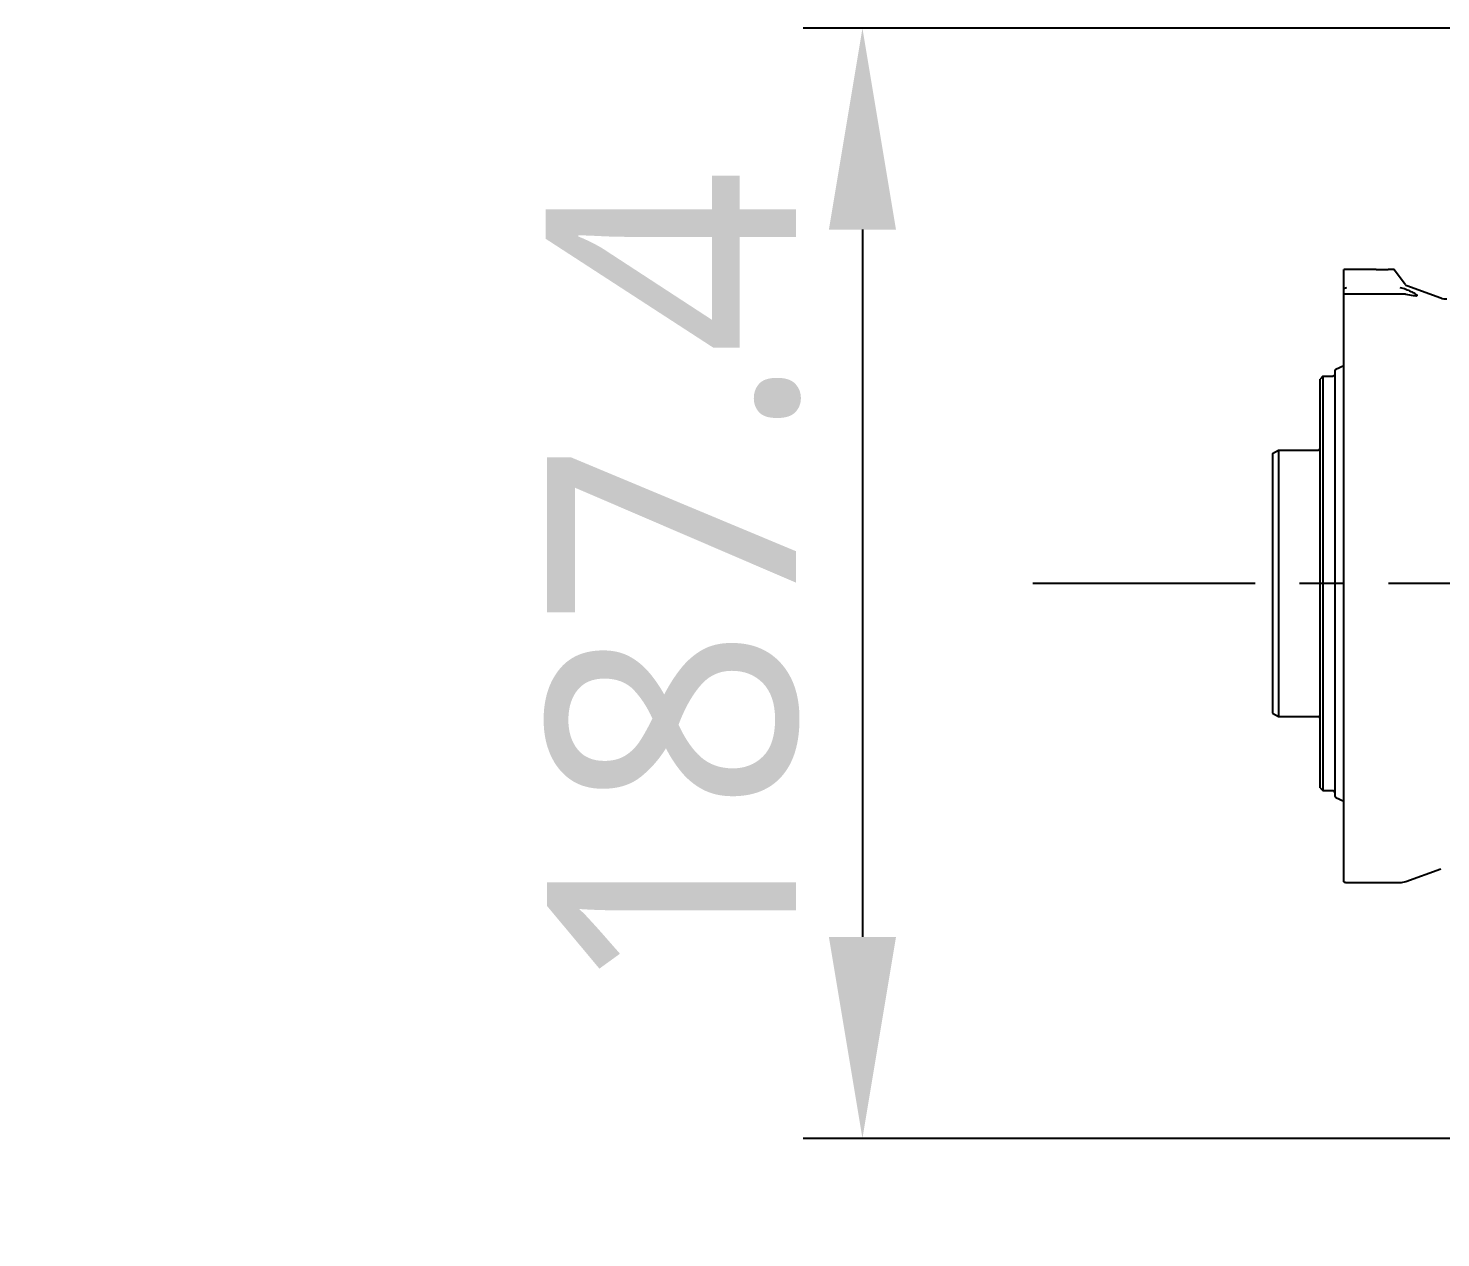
# Model space of a CAD drawing. Header units: millimetres. Extents: x 5828 to 6704, y 123 to 421.
# Drawn here: x 6371.92 to 6383.84, y 174.02 to 184.23 of the extents above; entities that cross this region are included whole.
import ezdxf
from ezdxf import colors
from ezdxf.entities.mleader import LeaderData, LeaderLine
from ezdxf.math import Vec2, Vec3

# ---------------------------------------------------------------- set-up
doc = ezdxf.new("R2010")
doc.units = ezdxf.units.MM
doc.linetypes.add('BANKLINE1', pattern=[5.5, 4, -1.5])
doc.linetypes.add('CENTER', pattern=[0.6, 0.375, -0.075, 0.075, -0.075])
doc.layers.add('00_COMPONENTS', color=7, linetype='BANKLINE1')
doc.layers.add('外形图', color=7, linetype='Continuous')
doc.styles.add('微软雅黑', font='msyh.ttc', dxfattribs={"height": 2.1})
doc.dimstyles.new('尺寸标注_1_20比例', dxfattribs={"dimtxt": 2.1, "dimasz": 1.7, "dimexe": 0.5, "dimexo": 0.4, "dimgap": 0.5, "dimtad": 1, "dimdec": 1, "dimlfac": 20, "dimdsep": 46, "dimtxsty": '微软雅黑', "dimcen": 0.09, "dimadec": 0, "dimazin": 0, "dimtp": 0.01, "dimtm": 0.01, "dimtfac": 1, "dimtdec": 1, "dimtofl": 0, "dimtmove": 0, "dimatfit": 3, "dimfxl": 1, "dimtolj": 1, "dimarcsym": 0})

# ---------------------------------------------------------------- blocks, each defined once
blk = doc.blocks.new('*D1516')
at = {"layer": '00_COMPONENTS', "color": 0, "linetype": 'ByBlock', "lineweight": -2, "ltscale": 20}
for p, q in [((6387.771, 184.23), (6378.46, 184.23)), ((6378.96, 182.53), (6378.96, 176.56)), ((6387.996, 174.86), (6378.46, 174.86))]:
    blk.add_line(p, q, dxfattribs=at)
at = {"layer": '00_COMPONENTS', "color": 0}
for points in [[(6379.243, 182.53), (6378.677, 182.53), (6378.96, 184.23)], [(6378.677, 176.56), (6379.243, 176.56), (6378.96, 174.86)]]:
    blk.add_solid(points, dxfattribs=at)
at = {"layer": 'Defpoints', "color": 0}
for p in [(6388.171, 184.23), (6378.96, 174.86), (6388.396, 174.86)]:
    blk.add_point(p, dxfattribs=at)
at = {"layer": '00_COMPONENTS', "color": 0, "insert": (6377.37, 179.545), "char_height": 2.1, "attachment_point": 5, "rotation": 90, "style": '微软雅黑'}
blk.add_mtext('\\A1;\\A1;187.4', dxfattribs=at)

msp = doc.modelspace()

# ---------------------------------------------------------------- linework, layer by layer
at = {"layer": '外形图', "linetype": 'Continuous'}
for p, q in [((6383.0208, 182.0541), (6383.0208, 182.1932)), ((6383.2958, 182.1932), (6383.0208, 182.1932)), ((6383.3238, 182.1933), (6383.3265, 182.1934)), ((6383.3265, 182.1934), (6383.3282, 182.1934)), ((6383.3755, 182.1944), (6383.3767, 182.1944)), ((6383.3767, 182.1944), (6383.3779, 182.1945)), ((6383.3779, 182.1945), (6383.3953, 182.1951)), ((6383.3953, 182.1951), (6383.3958, 182.1951)), ((6383.4383, 182.1951), (6383.3958, 182.1951)), ((6383.3958, 182.1951), (6383.3958, 182.1951)), ((6383.5405, 182.0673), (6383.4503, 182.189)), ((6383.0208, 177.0268), (6383.0208, 182.0541)), ((6383.5166, 181.9863), (6383.0331, 181.9863)), ((6383.5521, 182.0587), (6383.8394, 181.9541)), ((6382.8458, 181.2922), (6382.8208, 181.2672)), ((6382.8458, 181.2922), (6382.8458, 177.7951)), ((6382.8458, 181.2922), (6382.9308, 181.2922)), ((6382.9458, 181.3389), (6382.9458, 177.7513)), ((6382.9545, 181.3525), (6383.0208, 181.3834)), ((6382.8208, 177.8201), (6382.8208, 181.2672)), ((6382.4208, 180.6412), (6382.4708, 180.6701)), ((6382.4208, 180.6412), (6382.4208, 178.4489)), ((6382.4708, 180.6701), (6382.4708, 178.4201)), ((6382.4708, 180.6701), (6382.8058, 180.6701)), ((6382.4208, 178.4489), (6382.4708, 178.4201)), ((6382.4708, 178.4201), (6382.8058, 178.4201)), ((6382.8208, 177.8201), (6382.8458, 177.7951)), ((6382.8458, 177.7951), (6382.9308, 177.7951)), ((6382.9545, 177.7377), (6383.0208, 177.7067)), ((6383.5457, 177.0291), (6383.8394, 177.136)), ((6383.0458, 177.0201), (6383.4944, 177.0201))]:
    msp.add_line(p, q, dxfattribs=at)
at = {"layer": '外形图', "linetype": 'CENTER', "ltscale": 5}
msp.add_line((6380.3981, 179.5451), (6435.2152, 179.5451), dxfattribs=at)
at = {"layer": '外形图', "linetype": 'Continuous'}
for centre, radius, start, end in [((6383.2958, 184.8531), 2.6599, 270.00153, 270.60288), ((6383.2958, 184.8459), 2.6527, 270.7005, 271.26795), ((6383.2956, 184.8504), 2.6572, 271.26852, 271.72214), ((6383.4383, 182.1801), 0.015, 36.54827, 90), ((6383.0567, 181.9815), 0.0606, 117.68696, 126.28141), ((6383.5606, 182.0822), 0.025, 216.54827, 250), ((6383.8907, 182.0951), 0.15, 250, 270.00118), ((6382.9308, 181.3071), 0.0149, 270.02372, 277.71985), ((6382.9608, 181.3389), 0.015, 115, 180), ((6382.8058, 180.6851), 0.015, 270, 0), ((6382.8058, 178.4051), 0.015, 0, 90), ((6382.9308, 177.7801), 0.015, 0, 90), ((6382.9608, 177.7513), 0.015, 180, 245), ((6383.0458, 177.0701), 0.05, 240, 270), ((6383.4944, 177.1701), 0.15, 270, 290)]:
    msp.add_arc(centre, radius, start, end, dxfattribs=at)
for points in [[(6383.0331, 181.9863), (6383.0289, 181.9863), (6383.0248, 181.9857), (6383.0208, 181.9845)], [(6383.0285, 182.0352), (6383.0339, 182.038), (6383.0398, 182.04), (6383.0458, 182.0409)], [(6383.0458, 181.9846), (6383.0417, 181.9857), (6383.0374, 181.9863), (6383.0331, 181.9863)], [(6383.4944, 182.0409), (6383.5122, 182.0393), (6383.5299, 182.0345), (6383.5462, 182.0272)], [(6383.5166, 181.9863), (6383.5092, 181.9863), (6383.5017, 181.9857), (6383.4944, 181.9846)], [(6383.5462, 181.983), (6383.5365, 181.9852), (6383.5266, 181.9863), (6383.5166, 181.9863)], [(6382.9447, 181.3014), (6382.9427, 181.2968), (6382.9378, 181.293), (6382.9328, 181.2924)], [(6382.9447, 181.3014), (6382.9454, 181.3032), (6382.9458, 181.3053), (6382.9458, 181.3072)], [(6382.9458, 181.3072), (6382.9458, 181.3053), (6382.9454, 181.3032), (6382.9447, 181.3014)]]:
    msp.add_open_spline(points, degree=3, dxfattribs=at)
for points, knots in [([(6383.5462, 182.0272), (6383.5596, 182.0213), (6383.5841, 182.0098), (6383.6147, 181.9951), (6383.6302, 181.9839), (6383.6406, 181.9772), (6383.6355, 181.9688), (6383.6297, 181.9701), (6383.6264, 181.9701)], [0, 0, 0, 0, 0.361042, 0.6796306, 0.8024516, 0.8777483, 0.9175783, 1, 1, 1, 1]), ([(6383.6264, 181.9701), (6383.6209, 181.9701), (6383.5938, 181.9726), (6383.5672, 181.9783), (6383.5462, 181.983)], [0, 0, 0, 0, 0.2034884, 1, 1, 1, 1])]:
    msp.add_open_spline(points, degree=3, knots=knots, dxfattribs=at)

# ---------------------------------------------------------------- dimensions: what is measured, and where the dimension line sits
at = {"layer": '00_COMPONENTS', "linetype": 'ByBlock', "ltscale": 20}
dim = msp.add_linear_dim(base=(6378.96, 174.8602), p1=(6388.1711, 184.23), p2=(6388.396, 174.8602), angle=90, text='\\A1;187.4', dimstyle='尺寸标注_1_20比例', dxfattribs=at)
dim.commit()
dim.dimension.update_dxf_attribs({"geometry": '*D1516', "text_midpoint": (6377.3701, 179.5451)})

# ---------------------------------------------------------------- leaders
at = {"layer": '外形图'}
ml = msp.add_multileader_mtext('Standard', dxfattribs=at)
ml.set_content('2×M5{\\A1;\\C256; depth12}', style='微软雅黑')
ml.set_leader_properties()
ml.build(insert=Vec2(0, 0))
ml.multileader.update_dxf_attribs({"text_left_attachment_type": 5, "text_right_attachment_type": 5, "dogleg_length": 0.15, "arrow_head_size": 1.7})
ctx = ml.context
ctx.base_point, ctx.char_height, ctx.arrow_head_size, ctx.landing_gap_size, ctx.plane_origin = Vec3(6372.3077, 169.8249), 2.1, 1.7, 0.3, Vec3(6397.5115, 178.1156)
ctx.left_attachment, ctx.right_attachment, ctx.text_align_type = 5, 5, 2
notes = []
notes.append((ctx, [(0, (1, 1, 0), (6392.7251, 169.8249), (-1, 0), 0.15, [(0, [(6401.0208, 178.2979)], 0, [])])]))
ctx.mtext.insert, ctx.mtext.alignment, ctx.mtext.flow_direction = Vec3(6392.2751, 172.7343), 3, 5
for ctx, leaders in notes:
    for number, flags, end, landing, length, lines in leaders:
        leader = LeaderData()
        leader.index, (leader.has_last_leader_line, leader.has_dogleg_vector, leader.attachment_direction) = number, flags
        leader.last_leader_point, leader.dogleg_vector, leader.dogleg_length = Vec3(end), Vec3(landing), length
        for number, points, colour, breaks in lines:
            line = LeaderLine()
            line.index, line.vertices, line.color, line.breaks = number, Vec3.list(points), colors.encode_raw_color(colour), breaks
            leader.lines.append(line)
        ctx.leaders.append(leader)

doc.saveas('drawing.dxf')
